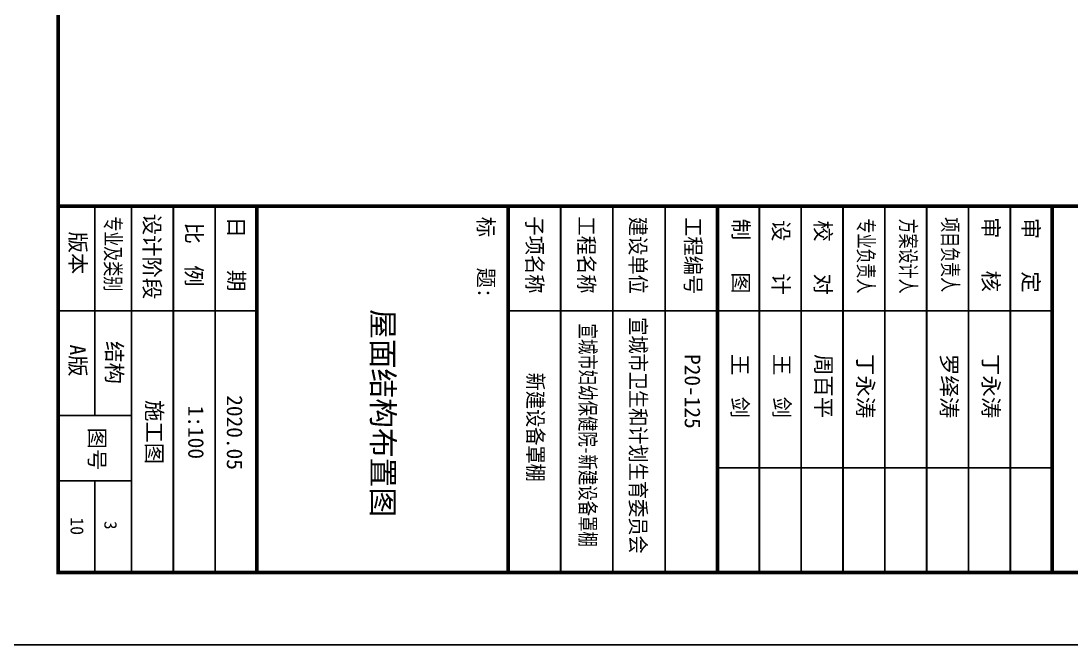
# Model space of a CAD drawing. Extents: x -321761 to 1215725, y 241863 to 438812.
# Drawn here: x 845213 to 859669, y 241863 to 250453 of the extents above; entities that cross this region are included whole.
import ezdxf
from ezdxf.enums import TextEntityAlignment as Align

# ---------------------------------------------------------------- set-up
doc = ezdxf.new("R2010")
doc.units = 0
doc.header["$LTSCALE"] = 1000
doc.layers.get('0').update_dxf_attribs({"linetype": 'CONTINUOUS'})
for name, color, linetype in [('BORDER', 7, 'CONTINUOUS'), ('BZ_标准图框', 7, 'CONTINUOUS'), ('TK(图框线)', 45, 'CONTINUOUS')]:
    doc.layers.add(name, color=color, linetype=linetype)
doc.styles.add('-宋体', font='')
doc.styles.add('HT', font='simhei.ttf')
doc.styles.get('-宋体').set_extended_font_data('SimSun')

# ---------------------------------------------------------------- blocks, each defined once
blk = doc.blocks.new('23wca1')
at = {"layer": 'BZ_标准图框'}
for points, const_width in [([(-2126, -6072), (-2126, 33928)], 50.4), ([(-2126, 7612), (2914, 7612)], 50.4), ([(-686, 124), (-686, 7612)], 25.2), ([(1474, 3003), (1474, 7612)], 25.2), ([(-2126, 7036), (2914, 7036)], 25.2), ([(-2126, 6460), (2914, 6460)], 25.2), ([(-2126, 5884), (2914, 5884)], 25.2), ([(-2126, 5308), (2914, 5308)], 25.2), ([(-2126, 4732), (2914, 4732)], 25.2), ([(-2126, 4156), (2914, 4156)], 25.2), ([(-2126, 3580), (2914, 3580)], 25.2), ([(-2126, 3580), (2914, 3580)], 25.2), ([(-2126, 3004), (2914, 3004)], 50.4), ([(-2126, 2284), (2914, 2284)], 25.2), ([(-2126, 1564), (2914, 1564)], 25.2), ([(-2126, 844), (2914, 844)], 25.2), ([(-2126, 124), (2914, 124)], 50.4), ([(-2126, -3336), (2914, -3336)], 50.4), ([(-686, -5064), (-686, -3336)], 25.2), ([(-2126, -3912), (2914, -3912)], 25.2), ([(-2126, -4488), (2914, -4488)], 25.2), ([(-2126, -5064), (2914, -5064)], 25.2), ([(-2126, -5064), (2914, -5064)], 25.2), ([(-686, -6072), (-686, -5064)], 25.2), ([(754, -6072), (754, -5064)], 25.2), ([(1654, -6072), (1654, -5064)], 25.2), ([(-2126, -5568), (754, -5568)], 25.2), ([(1654, -5568), (2914, -5568)], 25.2)]:
    blk.add_lwpolyline(points, dxfattribs=dict(at, const_width=const_width))
at = {"layer": 'BZ_标准图框', "style": 'HT'}
for s, p in [('审   定', (-1967, 7210)), ('审   核', (-1976, 6659)), ('校   对', (-1934, 4349)), ('设   计', (-1938, 3771)), ('制   图', (-1954, 3218)), ('日   期', (-1984, -3728)), ('比  例', (-1903, -4311)), ('设计阶段', (-2024, -4889)), ('图号', (920, -5644)), ('版本 ', (-1778, -5911))]:
    blk.add_text(s, height=216, dxfattribs=at).set_placement(p)
for s, width, p in [('项目负责人', 0.7, (-1975, 6100)), ('方案设计人', 0.7, (-1956, 5522)), ('专业负责人', 0.7, (-1957, 4941)), ('工程编号', 0.9, (-1976, 2561)), ('建设单位', 0.9, (-1981, 1802)), ('工程名称', 0.9, (-1986, 1092)), ('子项名称', 0.9, (-1986, 379)), ('标   题:', 0.95, (-1981, -291)), ('专业及类别', 0.7, (-1987, -5426))]:
    blk.add_text(s, height=216, dxfattribs=dict(at, width=width)).set_placement(p)
at = {"layer": 'TK(图框线)', "style": 'HT'}
for s, p in [('丁永涛', (-92, 6661)), ('罗绎涛', (-92, 6085)), ('丁永涛', (-92, 4933)), ('周百平', (-92, 4357)), ('王  剑', (-92, 3781)), ('王  剑', (-92, 3205)), ('P20-125', (-92, 2553)), ('2020.05', (475, -3751)), ('1:100', (619, -4283)), ('施工图', (541, -4857)), ('A版', (-222, -5912))]:
    blk.add_text(s, height=216, dxfattribs=at).set_placement(p)
for s, width, p in [('宣城市卫生和计划生育委员会', 0.85, (-599, 1803)), ('宣城市妇幼保健院-新建设备罩棚', 0.72, (-512, 1110)), ('新建设备罩棚', 0.85, (165, 390))]:
    blk.add_text(s, height=216, dxfattribs=dict(at, width=width)).set_placement(p)
at = {"layer": 'TK(图框线)', "style": '-宋体'}
blk.add_text('10', height=180, dxfattribs=at).set_placement((2278, -5902), align=Align.CENTER)

msp = doc.modelspace()

# ---------------------------------------------------------------- linework, layer by layer
at = {"layer": 'BORDER'}
msp.add_lwpolyline([(844725.4, 241862.6), (844725.4, 301262.6), (886725.4, 301262.6), (886725.4, 241862.6)], close=True, dxfattribs=at)
at = {"layer": 'BORDER', "const_width": 50}
msp.add_lwpolyline([(845725.4, 242862.6), (845725.4, 298762.6), (885725.4, 298762.6), (885725.4, 242862.6)], close=True, dxfattribs=at)

# ---------------------------------------------------------------- block references
at = {"rotation": 270}
msp.add_blockref('23wca1', (851797.7, 245776.6), dxfattribs=at)

# ---------------------------------------------------------------- texts
at = {"layer": 'TK(图框线)', "style": 'HT'}
for s, height, p in [('屋面结构布置图', 300, (850047.5, 246487.5)), ('结构', 216, (846389.9, 246046.2))]:
    msp.add_text(s, height=height, rotation=270, dxfattribs=at).set_placement(p)
at = {"layer": 'TK(图框线)', "style": '-宋体'}
msp.add_text('3', height=172.8, rotation=270, dxfattribs=at).set_placement((846360.6, 243510.9), align=Align.CENTER)

doc.saveas('drawing.dxf')
